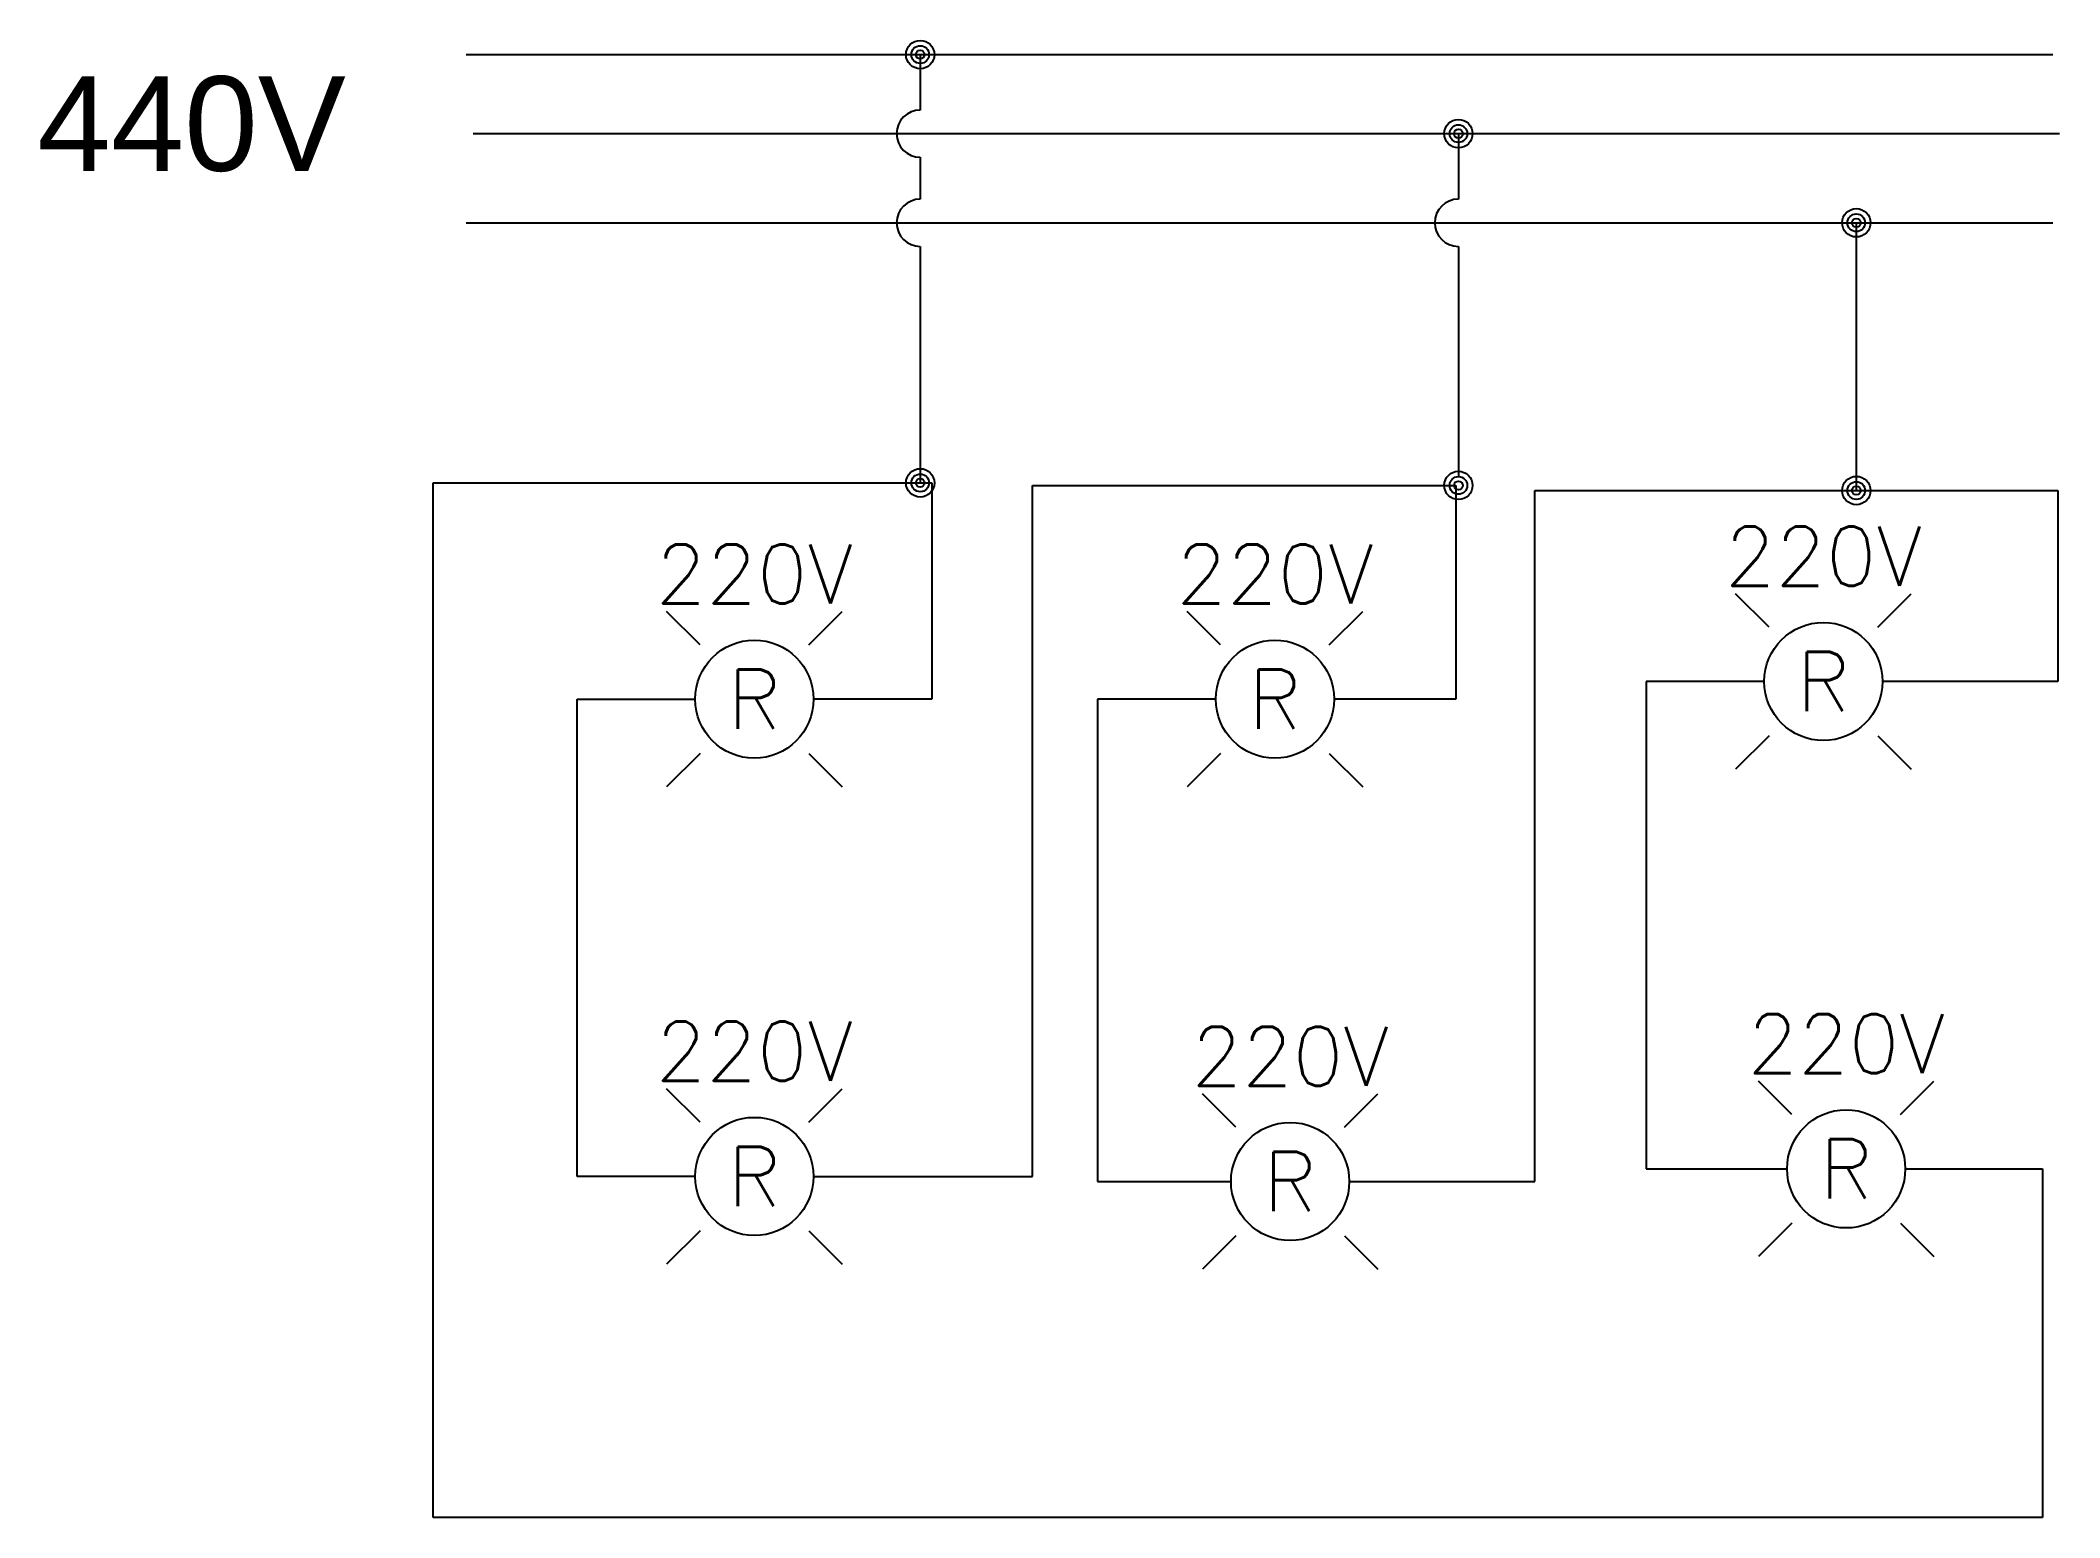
# Model space of a CAD drawing. Header units: inches. Extents: x 49.9 to 104.3, y 75.4 to 155.8.
# Drawn here: x 49.866 to 54.136, y 75.443 to 78.567 of the extents above.
import ezdxf
from ezdxf.enums import TextEntityAlignment as Align

# ---------------------------------------------------------------- set-up
doc = ezdxf.new("R2010")
doc.units = ezdxf.units.IN
doc.header["$MEASUREMENT"] = 0
doc.layers.get('0').update_dxf_attribs({"color": 51})
for name, color, linetype in [('DESC', 150, 'Continuous'), ('DESCCHILD', 20, 'Continuous'), ('MISC', 7, 'Continuous'), ('SYMS', 7, 'Continuous'), ('TAGS', 150, 'Continuous'), ('WIRES', 7, 'Continuous')]:
    doc.layers.add(name, color=color, linetype=linetype)
doc.styles.get("Standard").update_dxf_attribs({"font": 'arial.ttf'})
doc.styles.add('WD', font='romans.shx')

# ---------------------------------------------------------------- blocks, each defined once
blk = doc.blocks.new('HLT1R')
for p, q in [((-0.1149, 0.1149), (-0.1856, 0.1856)), ((0.1149, 0.1149), (0.1856, 0.1856)), ((-0.1149, -0.1149), (-0.1856, -0.1856)), ((0.1149, -0.1149), (0.1856, -0.1856))]:
    blk.add_line(p, q)
blk.add_circle((0, 0), 0.125)
at = {"style": 'WD', "width": 0.7}
for tag, p in [('INST', (0.0055, 0.5282)), ('LOC', (0.0055, 0.3586))]:
    blk.add_attdef(tag, text='', height=0.125, dxfattribs=at).set_placement(p, align=Align.CENTER)
at = {"style": 'WD'}
blk.add_attdef('TAG1', text='', height=0.125, dxfattribs=at).set_placement((0, 0.2024), align=Align.CENTER)
at = {"style": 'WD', "flags": 9}
blk.add_attdef('FAMILY', text='', height=0.01, dxfattribs=at).set_placement((-0.0053, 0.1606), align=Align.CENTER)
at = {"linetype": 'Continuous', "style": 'WD', "flags": 1}
for tag, p in [('CAT', (0, 0.1403)), ('MFG', (0, 0.1208))]:
    blk.add_attdef(tag, text='', height=0.01, dxfattribs=at).set_placement(p, align=Align.MIDDLE)
at = {"linetype": 'Continuous', "style": 'WD', "flags": 9}
blk.add_attdef('ASSYCODE', text='', height=0.01, dxfattribs=at).set_placement((-0.0032, 0.0979), align=Align.CENTER)
at = {"style": 'WD'}
for tag, p, width in [('DESC1', (1.125, 0), 0.9), ('WDTAGALT', (1.125, -0.3125), 0.7)]:
    blk.add_attdef(tag, p, '', height=0.125, dxfattribs=dict(at, width=width))
blk.add_attdef('COLOR', text='', height=0.125, dxfattribs=at).set_placement((0, 0), align=Align.MIDDLE)
at = {"style": 'WD', "flags": 1}
for tag, p in [('X4TERM01', (-0.125, 0)), ('X1TERM02', (0.125, 0))]:
    blk.add_attdef(tag, p, '', height=0.0125, dxfattribs=at)
at = {"linetype": 'Continuous', "style": 'WD', "flags": 8}
blk.add_attdef('TERM01', text='', height=0.125, dxfattribs=at).set_placement((-0.175, -0.0314), align=Align.TOP_RIGHT)
blk.add_attdef('TERM02', text='', height=0.125, dxfattribs=at).set_placement((0.175, -0.0314), align=Align.TOP_LEFT)
at = {"style": 'WD', "width": 0.9}
blk.add_attdef('DESC2', text='', height=0.125, dxfattribs=at).set_placement((1.125, -0.0312), align=Align.TOP_LEFT)
blk = doc.blocks.new('WDDOT')
for radius in [0.03, 0.0187, 0.00929]:
    blk.add_circle((0, 0), radius)

msp = doc.modelspace()

# ---------------------------------------------------------------- linework, layer by layer
for p, q in [((52.865, 78.3694), (52.865, 78.2309)), ((52.865, 78.1309), (52.865, 77.6424))]:
    msp.add_line(p, q)
msp.add_arc((52.865, 78.1809), 0.05, 90, 270)
at = {"layer": 'DESC'}
msp.add_line((53.7065, 78.1809), (53.7065, 77.6147), dxfattribs=at)
at = {"layer": 'DESCCHILD'}
for p, q in [((51.7268, 78.5366), (51.7268, 78.4194)), ((51.7268, 78.3194), (51.7268, 78.2309)), ((51.7268, 78.1309), (51.7268, 77.6309))]:
    msp.add_line(p, q, dxfattribs=at)
for centre in [(51.7268, 78.3694), (51.7268, 78.1809)]:
    msp.add_arc(centre, 0.05, 90, 270, dxfattribs=at)
at = {"layer": 'WIRES'}
for p, q in [((50.7666, 78.5366), (54.1218, 78.5366)), ((50.7812, 78.3694), (54.1365, 78.3694)), ((50.7666, 78.1809), (54.1218, 78.1809)), ((50.6964, 75.4427), (50.6964, 77.6309)), ((50.6964, 77.6309), (51.751, 77.6309)), ((51.751, 77.6309), (51.751, 77.1735)), ((51.9641, 76.1642), (51.9641, 77.6255)), ((51.9641, 77.6255), (52.8596, 77.6255)), ((52.8596, 77.6255), (52.8596, 77.1735)), ((53.0268, 76.1535), (53.0268, 77.6147)), ((53.0268, 77.6147), (54.1326, 77.6147)), ((54.1326, 77.6147), (54.1326, 77.2109)), ((53.5119, 77.2109), (53.2619, 77.2109)), ((53.2619, 77.2109), (53.2619, 76.1802)), ((54.1326, 77.2109), (53.7619, 77.2109)), ((51.001, 76.1642), (51.001, 77.1735)), ((51.001, 77.1735), (51.251, 77.1735)), ((51.751, 77.1735), (51.501, 77.1735)), ((52.352, 77.1735), (52.102, 77.1735)), ((52.102, 77.1735), (52.102, 76.1535)), ((52.8596, 77.1735), (52.602, 77.1735)), ((51.251, 76.1642), (51.001, 76.1642)), ((51.501, 76.1642), (51.9641, 76.1642)), ((52.102, 76.1535), (52.3841, 76.1535)), ((52.6341, 76.1535), (53.0268, 76.1535)), ((53.2619, 76.1802), (53.56, 76.1802)), ((53.81, 76.1802), (54.1003, 76.1802)), ((54.1003, 76.1802), (54.1003, 75.4427)), ((54.1003, 75.4427), (50.6964, 75.4427))]:
    msp.add_line(p, q, dxfattribs=at)

# ---------------------------------------------------------------- block references
for p in [(52.865, 78.3694), (52.865, 77.6255)]:
    msp.add_blockref('WDDOT', p)
at = {"layer": 'DESC'}
for p in [(53.7065, 78.1809), (53.7065, 77.6147)]:
    msp.add_blockref('WDDOT', p, dxfattribs=at)
at = {"layer": 'DESCCHILD'}
msp.add_blockref('WDDOT', (51.7268, 78.5366), dxfattribs=at)
at = {"layer": 'SYMS'}
msp.add_blockref('WDDOT', (51.7268, 77.6309), dxfattribs=at)
ref = msp.add_blockref('HLT1R', (53.6369, 77.2109), dxfattribs=at)
ref.add_attrib('TAG1', '220V', dxfattribs={"layer": 'TAGS', "height": 0.125, "style": 'WD'}).set_placement((53.6369, 77.4133), align=Align.CENTER)
ref.add_attrib('COLOR', 'R', dxfattribs={"layer": 'MISC', "height": 0.125, "style": 'WD'}).set_placement((53.6369, 77.2109), align=Align.MIDDLE)
ref = msp.add_blockref('HLT1R', (51.376, 77.1735), dxfattribs=at)
ref.add_attrib('TAG1', '220V', dxfattribs={"layer": 'TAGS', "height": 0.125, "style": 'WD'}).set_placement((51.376, 77.3759), align=Align.CENTER)
ref.add_attrib('COLOR', 'R', dxfattribs={"layer": 'MISC', "height": 0.125, "style": 'WD'}).set_placement((51.376, 77.1735), align=Align.MIDDLE)
ref = msp.add_blockref('HLT1R', (52.477, 77.1735), dxfattribs=at)
ref.add_attrib('TAG1', '220V', dxfattribs={"layer": 'TAGS', "height": 0.125, "style": 'WD'}).set_placement((52.477, 77.3759), align=Align.CENTER)
ref.add_attrib('COLOR', 'R', dxfattribs={"layer": 'MISC', "height": 0.125, "style": 'WD'}).set_placement((52.477, 77.1735), align=Align.MIDDLE)
ref = msp.add_blockref('HLT1R', (51.376, 76.1642), dxfattribs=at)
ref.add_attrib('TAG1', '220V', dxfattribs={"layer": 'TAGS', "height": 0.125, "style": 'WD'}).set_placement((51.376, 76.3666), align=Align.CENTER)
ref.add_attrib('COLOR', 'R', dxfattribs={"layer": 'MISC', "height": 0.125, "style": 'WD'}).set_placement((51.376, 76.1642), align=Align.MIDDLE)
ref = msp.add_blockref('HLT1R', (53.685, 76.1802), dxfattribs=at)
ref.add_attrib('TAG1', '220V', dxfattribs={"layer": 'TAGS', "height": 0.125, "style": 'WD'}).set_placement((53.685, 76.3826), align=Align.CENTER)
ref.add_attrib('COLOR', 'R', dxfattribs={"layer": 'MISC', "height": 0.125, "style": 'WD'}).set_placement((53.685, 76.1802), align=Align.MIDDLE)
ref = msp.add_blockref('HLT1R', (52.5091, 76.1535), dxfattribs=at)
ref.add_attrib('TAG1', '220V', dxfattribs={"layer": 'TAGS', "height": 0.125, "style": 'WD'}).set_placement((52.5091, 76.3559), align=Align.CENTER)
ref.add_attrib('COLOR', 'R', dxfattribs={"layer": 'MISC', "height": 0.125, "style": 'WD'}).set_placement((52.5091, 76.1535), align=Align.MIDDLE)

# ---------------------------------------------------------------- texts
at = {"layer": 'DESCCHILD', "insert": (49.8596, 78.4907), "char_height": 0.2, "attachment_point": 1}
msp.add_mtext_dynamic_manual_height_columns('440V', width=0.844584, gutter_width=1, heights=[0], dxfattribs=at)

doc.saveas('drawing.dxf')
